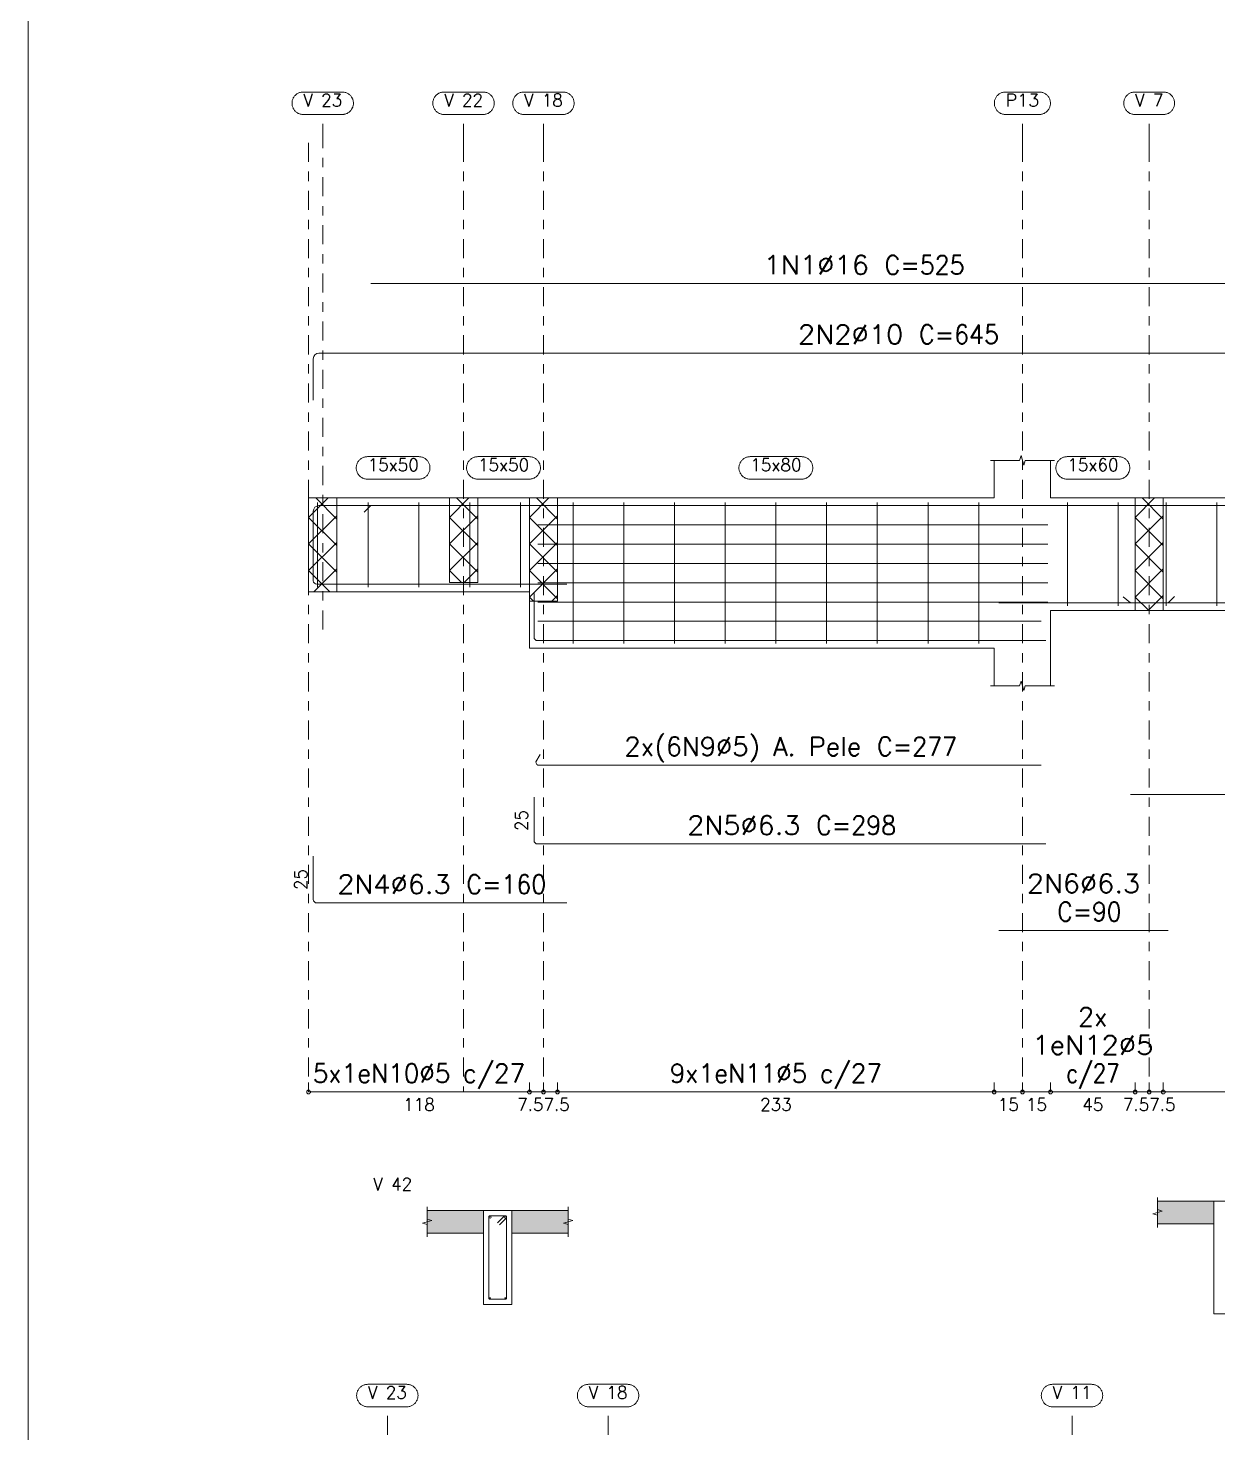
# Model space of a CAD drawing. Header units: millimetres. Extents: x 0 to 84, y 0 to 59.4.
# Drawn here: x 0 to 12.67, y 29.21 to 44.16 of the extents above; entities that cross this region are included whole.
import ezdxf
from ezdxf.enums import TextEntityAlignment as Align

# ---------------------------------------------------------------- set-up
doc = ezdxf.new("R2010")
doc.units = ezdxf.units.MM
doc.linetypes.add('CYPE_RAYAPUNTO', pattern=[0.4125, 0.2025, -0.105, 0, -0.105])
for name, color, linetype, lineweight in [('ARM_LONGITUDINAL_Ø10', 103, 'Continuous', 9), ('ARM_LONGITUDINAL_Ø16', 212, 'Continuous', 9), ('ARM_LONGITUDINAL_Ø5', 151, 'Continuous', 9), ('ARM_LONGITUDINAL_Ø6_3', 32, 'Continuous', 9), ('ARM_LONGITUDINAL_Ø8', 32, 'Continuous', 9), ('ARM_TRANSVERSAL_Ø5', 151, 'Continuous', 9), ('ELE_ARM_TRANS_TXT_EST', 3, 'Continuous', 9), ('ELE_CONT_NOS', 122, 'Continuous', 9), ('ELE_CONT_VIG_CONCRETO', 2, 'Continuous', 9), ('ELE_COT_COT_ANCORAGENS', 3, 'Continuous', 0), ('ELE_COT_COT_EST', 3, 'Continuous', 0), ('ELE_COT_COT_LIN_APOIOS', 2, 'CYPE_RAYAPUNTO', 0), ('ELE_COT_TEXTOS_ESTRIBOS', 122, 'Continuous', 0), ('ELE_REF_COT_LIN_AUX_COTA', 2, 'CYPE_RAYAPUNTO', 9), ('ELE_REF_NOME_PORTICO', 3, 'Continuous', 9), ('ELE_REF_REF_NOME', 3, 'Continuous', 9), ('ELE_REF_REF_REFERENCIA', 3, 'Continuous', 9), ('ELE_REF_TEXTO_REF_NOME', 3, 'Continuous', 9), ('ELE_REF_TEXTO_REF_REFERENCIA', 3, 'Continuous', 9), ('POR_ARM_LONG_ARM_TEXTOS', 3, 'Continuous', 9), ('POR_ARM_LONG_TXT_COMP', 3, 'Continuous', 9), ('QUAD_BORDA', 1, 'Continuous', 20), ('QUAD_LIMITES', 2, 'Continuous', 0), ('SEC_CONT_LAJES_CORTE', 8, 'Continuous', 9), ('SEC_CONT_VIG_CONCRETO_CORTE', 2, 'Continuous', 9)]:
    doc.layers.add(name, color=color, linetype=linetype, lineweight=lineweight)
doc.styles.add('CYPETXT', font='', dxfattribs={"height": 0.2})
doc.styles.get('CYPETXT').set_extended_font_data('romans')

msp = doc.modelspace()

# ---------------------------------------------------------------- hatches: boundary and pattern name
at = {"layer": 'SEC_CONT_LAJES_CORTE', "true_color": 0xdad7d3}
for points in [[(4.25, 31.573), (4.85, 31.573), (4.85, 31.333), (4.25, 31.333)], [(5.75, 31.573), (5.15, 31.573), (5.15, 31.333), (5.75, 31.333)], [(12.025, 31.673), (12.625, 31.673), (12.625, 31.433), (12.025, 31.433)]]:
    msp.add_hatch(color=254, dxfattribs=at).paths.add_polyline_path(points, flags=0)

# ---------------------------------------------------------------- linework, layer by layer
at = {"layer": 'ARM_LONGITUDINAL_Ø10'}
for points in [[(3.037, 40.2), (3.037, 40.64), (3.041, 40.663), (3.054, 40.683), (3.074, 40.696), (3.097, 40.7), (15.437, 40.7)], [(3.037, 38.577), (3.037, 39.017), (3.041, 39.039), (3.054, 39.059), (3.074, 39.072), (3.097, 39.077), (15.437, 39.077)]]:
    msp.add_lwpolyline(points, dxfattribs=at)
for centre in [(4.92, 31.503), (5.08, 31.503)]:
    msp.add_circle(centre, 0.01, dxfattribs=at)
at = {"layer": 'ARM_LONGITUDINAL_Ø16'}
msp.add_line((3.651, 39.077), (3.58, 39.006), dxfattribs=at)
for points in [[(3.651, 41.44), (14.151, 41.44)], [(3.651, 39.077), (14.151, 39.077)]]:
    msp.add_lwpolyline(points, dxfattribs=at)
at = {"layer": 'ARM_LONGITUDINAL_Ø5'}
for points in [[(5.427, 38.871), (10.857, 38.871)], [(5.427, 38.666), (10.857, 38.666)], [(5.427, 38.461), (10.857, 38.461)], [(5.427, 38.256), (10.857, 38.256)], [(5.427, 38.051), (10.857, 38.051)], [(5.427, 37.846), (10.787, 37.846)], [(5.452, 36.426), (5.407, 36.348), (5.409, 36.334), (5.416, 36.322), (5.427, 36.313), (10.787, 36.313)]]:
    msp.add_lwpolyline(points, dxfattribs=at)
at = {"layer": 'ARM_LONGITUDINAL_Ø6_3'}
msp.add_line((12.137, 38.041), (12.207, 38.111), dxfattribs=at)
for points in [[(3.037, 38.741), (3.037, 38.278), (3.039, 38.264), (3.048, 38.252), (3.06, 38.243), (3.074, 38.241), (5.737, 38.241)], [(5.387, 38.141), (5.387, 37.678), (5.389, 37.664), (5.398, 37.652), (5.41, 37.643), (5.424, 37.641), (10.837, 37.641)], [(10.337, 38.041), (12.137, 38.041)], [(5.387, 35.975), (5.387, 35.513), (5.389, 35.499), (5.398, 35.487), (5.41, 35.478), (5.424, 35.475), (10.837, 35.475)], [(3.037, 35.347), (3.037, 34.885), (3.039, 34.871), (3.048, 34.858), (3.06, 34.85), (3.074, 34.847), (5.737, 34.847)], [(10.337, 34.555), (12.137, 34.555)]]:
    msp.add_lwpolyline(points, dxfattribs=at)
for centre in [(4.916, 30.639), (5.084, 30.639)]:
    msp.add_circle(centre, 0.0063, dxfattribs=at)
at = {"layer": 'ARM_LONGITUDINAL_Ø8'}
msp.add_line((11.737, 38.041), (11.661, 38.106), dxfattribs=at)
for points in [[(18.337, 38.541), (18.337, 38.089), (18.333, 38.07), (18.322, 38.055), (18.307, 38.044), (18.289, 38.041), (11.737, 38.041)], [(18.337, 36.501), (18.337, 36.049), (18.333, 36.031), (18.322, 36.015), (18.307, 36.005), (18.289, 36.001), (11.737, 36.001)]]:
    msp.add_lwpolyline(points, dxfattribs=at)
at = {"layer": 'ARM_TRANSVERSAL_Ø5'}
for p, q in [((3.082, 39.109), (3.082, 38.209)), ((3.622, 39.109), (3.622, 38.209)), ((4.162, 39.109), (4.162, 38.209)), ((4.702, 39.109), (4.702, 38.209)), ((5.242, 39.109), (5.242, 38.209)), ((5.802, 39.109), (5.802, 37.609)), ((6.342, 39.109), (6.342, 37.609)), ((6.882, 39.109), (6.882, 37.609)), ((7.422, 39.109), (7.422, 37.609)), ((7.962, 39.109), (7.962, 37.609)), ((8.502, 39.109), (8.502, 37.609)), ((9.042, 39.109), (9.042, 37.609)), ((9.582, 39.109), (9.582, 37.609)), ((10.122, 39.109), (10.122, 37.609)), ((11.067, 39.109), (11.067, 38.009)), ((11.607, 39.109), (11.607, 38.009)), ((12.117, 39.109), (12.117, 38.009)), ((12.657, 39.109), (12.657, 38.009))]:
    msp.add_line(p, q, dxfattribs=at)
msp.add_lwpolyline([(5.02, 31.422), (5.091, 31.492), (5.092, 31.495), (5.094, 31.497), (5.095, 31.5), (5.095, 31.503), (5.095, 31.506), (5.094, 31.509), (5.092, 31.511), (5.091, 31.514), (5.088, 31.515), (5.086, 31.517), (5.083, 31.518), (5.08, 31.518), (4.92, 31.518), (4.914, 31.517), (4.909, 31.514), (4.906, 31.509), (4.905, 31.503), (4.905, 30.643), (4.906, 30.637), (4.909, 30.632), (4.914, 30.629), (4.92, 30.628), (5.08, 30.628), (5.086, 30.629), (5.091, 30.632), (5.094, 30.637), (5.095, 30.643), (5.095, 31.503), (5.095, 31.506), (5.094, 31.509), (5.092, 31.511), (5.091, 31.514), (5.088, 31.515), (5.086, 31.517), (5.083, 31.518), (5.08, 31.518), (5.078, 31.518), (5.075, 31.517), (5.073, 31.516), (5.071, 31.515), (5.069, 31.514), (4.999, 31.443)], dxfattribs=at)
at = {"layer": 'ELE_CONT_NOS'}
for p, q in [((10.287, 39.159), (10.287, 39.559)), ((10.887, 39.159), (10.887, 39.559)), ((2.987, 39.159), (2.987, 38.159)), ((4.487, 39.159), (4.487, 39.159)), ((4.787, 39.159), (4.787, 39.159)), ((5.337, 39.159), (5.337, 39.159)), ((5.637, 39.159), (5.637, 39.159)), ((11.787, 39.159), (11.787, 39.159)), ((12.087, 39.159), (12.087, 39.159)), ((4.487, 38.159), (4.487, 38.159)), ((4.787, 38.159), (4.787, 38.159)), ((5.337, 38.159), (5.337, 38.159)), ((10.887, 37.959), (10.887, 37.159)), ((11.787, 37.959), (11.787, 37.959)), ((12.087, 37.959), (12.087, 37.959)), ((5.637, 37.559), (5.637, 37.559)), ((10.287, 37.559), (10.287, 37.159))]:
    msp.add_line(p, q, dxfattribs=at)
at = {"layer": 'ELE_CONT_NOS', "lineweight": 0}
for p, q in [((2.987, 38.951), (3.194, 39.159)), ((3.287, 38.934), (3.062, 39.159)), ((4.487, 38.951), (4.694, 39.159)), ((4.787, 38.934), (4.562, 39.159)), ((5.337, 38.951), (5.544, 39.159)), ((5.637, 38.934), (5.412, 39.159)), ((11.787, 38.951), (11.994, 39.159)), ((12.087, 38.934), (11.862, 39.159)), ((2.987, 38.669), (3.287, 38.969)), ((3.287, 38.651), (2.987, 38.951)), ((4.487, 38.669), (4.787, 38.969)), ((4.787, 38.651), (4.487, 38.951)), ((5.337, 38.669), (5.637, 38.969)), ((5.637, 38.651), (5.337, 38.951)), ((11.787, 38.669), (12.087, 38.969)), ((12.087, 38.651), (11.787, 38.951)), ((2.987, 38.386), (3.287, 38.686)), ((3.287, 38.369), (2.987, 38.669)), ((4.487, 38.386), (4.787, 38.686)), ((4.787, 38.369), (4.487, 38.669)), ((5.337, 38.386), (5.637, 38.686)), ((5.637, 38.369), (5.337, 38.669)), ((11.787, 38.386), (12.087, 38.686)), ((12.087, 38.369), (11.787, 38.669)), ((3.214, 38.159), (2.987, 38.386)), ((3.042, 38.159), (3.287, 38.403)), ((4.614, 38.259), (4.487, 38.386)), ((4.642, 38.259), (4.787, 38.403)), ((5.337, 38.103), (5.637, 38.403)), ((5.637, 38.086), (5.337, 38.386)), ((11.787, 38.103), (12.087, 38.403)), ((12.087, 38.086), (11.787, 38.386)), ((5.381, 38.059), (5.337, 38.103)), ((5.575, 38.059), (5.637, 38.12)), ((11.931, 37.959), (11.787, 38.103)), ((11.925, 37.959), (12.087, 38.12))]:
    msp.add_line(p, q, dxfattribs=at)
at = {"layer": 'ELE_CONT_NOS'}
for points in [[(10.247, 39.559), (10.557, 39.559), (10.572, 39.609), (10.602, 39.509), (10.617, 39.559), (10.927, 39.559)], [(2.987, 39.159), (3.287, 39.159)], [(4.487, 39.159), (4.787, 39.159)], [(5.337, 39.159), (5.637, 39.159)], [(11.787, 39.159), (12.087, 39.159)], [(2.987, 38.159), (3.287, 38.159)], [(4.487, 38.159), (4.787, 38.159)], [(5.337, 38.159), (5.337, 37.559), (5.637, 37.559)], [(11.787, 37.959), (12.087, 37.959)], [(10.247, 37.159), (10.557, 37.159), (10.572, 37.209), (10.602, 37.109), (10.617, 37.159), (10.927, 37.159)]]:
    msp.add_lwpolyline(points, dxfattribs=at)
at = {"layer": 'ELE_CONT_NOS', "lineweight": 0}
for points in [[(2.987, 39.159), (2.987, 38.159), (3.287, 38.159), (3.287, 39.159), (2.987, 39.159)], [(4.487, 39.159), (4.487, 38.259), (4.787, 38.259), (4.787, 39.159), (4.487, 39.159)], [(5.337, 39.159), (5.337, 38.059), (5.637, 38.059), (5.637, 39.159), (5.337, 39.159)], [(11.787, 39.159), (11.787, 37.959), (12.087, 37.959), (12.087, 39.159), (11.787, 39.159)]]:
    msp.add_lwpolyline(points, close=True, dxfattribs=at)
at = {"layer": 'ELE_CONT_VIG_CONCRETO'}
for p, q in [((3.287, 39.159), (4.487, 39.159)), ((4.787, 39.159), (5.337, 39.159)), ((5.637, 39.159), (10.287, 39.159)), ((10.887, 39.159), (11.787, 39.159)), ((12.087, 39.159), (15.937, 39.159)), ((3.287, 38.159), (4.487, 38.159)), ((4.787, 38.159), (5.337, 38.159)), ((10.887, 37.959), (11.787, 37.959)), ((12.087, 37.959), (15.937, 37.959)), ((5.637, 37.559), (10.287, 37.559))]:
    msp.add_line(p, q, dxfattribs=at)
at = {"layer": 'ELE_COT_COT_EST'}
for p, q in [((2.987, 32.835), (2.987, 32.935)), ((5.337, 32.835), (5.337, 32.935)), ((5.487, 32.835), (5.487, 32.935)), ((5.637, 32.835), (5.637, 32.935)), ((10.287, 32.835), (10.287, 32.935)), ((10.587, 32.835), (10.587, 32.935)), ((10.887, 32.835), (10.887, 32.935)), ((11.787, 32.835), (11.787, 32.935)), ((11.937, 32.835), (11.937, 32.935)), ((12.087, 32.835), (12.087, 32.935))]:
    msp.add_line(p, q, dxfattribs=at)
for points in [[(2.987, 32.835), (5.337, 32.835), (5.337, 32.935)], [(5.337, 32.835), (5.487, 32.835), (5.487, 32.935)], [(5.487, 32.835), (5.637, 32.835), (5.637, 32.935)], [(5.637, 32.835), (10.287, 32.835), (10.287, 32.935)], [(10.287, 32.835), (10.587, 32.835), (10.587, 32.935)], [(10.587, 32.835), (10.887, 32.835), (10.887, 32.935)], [(10.887, 32.835), (11.787, 32.835), (11.787, 32.935)], [(11.787, 32.835), (11.937, 32.835), (11.937, 32.935)], [(11.937, 32.835), (12.087, 32.835), (12.087, 32.935)], [(12.087, 32.835), (18.087, 32.835), (18.087, 32.935)]]:
    msp.add_lwpolyline(points, dxfattribs=at)
for centre in [(2.987, 32.835), (5.337, 32.835), (5.337, 32.835), (5.487, 32.835), (5.487, 32.835), (5.637, 32.835), (5.637, 32.835), (10.287, 32.835), (10.287, 32.835), (10.587, 32.835), (10.587, 32.835), (10.887, 32.835), (10.887, 32.835), (11.787, 32.835), (11.787, 32.835), (11.937, 32.835), (11.937, 32.835), (12.087, 32.835), (12.087, 32.835)]:
    msp.add_circle(centre, 0.02, dxfattribs=at)
at = {"layer": 'ELE_COT_COT_LIN_APOIOS'}
for p, q in [((2.987, 42.94), (2.987, 32.835)), ((4.637, 42.94), (4.637, 32.835)), ((5.487, 42.94), (5.487, 32.835)), ((10.587, 42.94), (10.587, 32.835)), ((11.937, 42.94), (11.937, 32.835)), ((11.937, 42.94), (11.937, 32.835))]:
    msp.add_line(p, q, dxfattribs=at)
at = {"layer": 'ELE_REF_COT_LIN_AUX_COTA'}
for p, q in [((3.137, 42.94), (3.137, 43.24)), ((4.637, 42.94), (4.637, 43.24)), ((5.487, 42.94), (5.487, 43.24)), ((10.587, 42.94), (10.587, 43.24)), ((11.937, 42.94), (11.937, 43.24)), ((3.137, 37.759), (3.137, 42.94)), ((3.825, 29.184), (3.825, 29.484)), ((6.175, 29.184), (6.175, 29.484)), ((11.115, 29.184), (11.115, 29.484))]:
    msp.add_line(p, q, dxfattribs=at)
at = {"layer": 'ELE_REF_REF_NOME'}
for points in [[(4.16, 39.599), (4.168, 39.598), (4.176, 39.597), (4.183, 39.596), (4.191, 39.594), (4.199, 39.592), (4.206, 39.589), (4.214, 39.586), (4.221, 39.582), (4.227, 39.577), (4.234, 39.573), (4.24, 39.567), (4.246, 39.562), (4.251, 39.556), (4.256, 39.55), (4.261, 39.543), (4.265, 39.536), (4.268, 39.529), (4.272, 39.522), (4.274, 39.514), (4.276, 39.506), (4.278, 39.498), (4.279, 39.491), (4.279, 39.483), (4.279, 39.474), (4.279, 39.466), (4.278, 39.459), (4.276, 39.451), (4.274, 39.443), (4.272, 39.435), (4.268, 39.428), (4.265, 39.421), (4.261, 39.414), (4.256, 39.407), (4.251, 39.401), (4.246, 39.395), (4.24, 39.39), (4.234, 39.384), (4.227, 39.38), (4.221, 39.375), (4.214, 39.371), (4.206, 39.368), (4.199, 39.365), (4.191, 39.363), (4.183, 39.361), (4.176, 39.36), (4.168, 39.359), (4.16, 39.359), (3.614, 39.359), (3.606, 39.359), (3.598, 39.36), (3.59, 39.361), (3.582, 39.363), (3.574, 39.365), (3.567, 39.368), (3.559, 39.371), (3.552, 39.375), (3.546, 39.38), (3.539, 39.384), (3.533, 39.39), (3.527, 39.395), (3.522, 39.401), (3.517, 39.407), (3.512, 39.414), (3.508, 39.421), (3.505, 39.428), (3.502, 39.435), (3.499, 39.443), (3.497, 39.451), (3.495, 39.459), (3.494, 39.466), (3.494, 39.474), (3.494, 39.483), (3.494, 39.491), (3.495, 39.498), (3.497, 39.506), (3.499, 39.514), (3.502, 39.522), (3.505, 39.529), (3.508, 39.536), (3.512, 39.543), (3.517, 39.55), (3.522, 39.556), (3.527, 39.562), (3.533, 39.567), (3.539, 39.573), (3.546, 39.577), (3.552, 39.582), (3.559, 39.586), (3.567, 39.589), (3.574, 39.592), (3.582, 39.594), (3.59, 39.596), (3.598, 39.597), (3.606, 39.598), (3.614, 39.599), (4.16, 39.599)], [(5.335, 39.599), (5.343, 39.598), (5.351, 39.597), (5.358, 39.596), (5.366, 39.594), (5.374, 39.592), (5.381, 39.589), (5.389, 39.586), (5.396, 39.582), (5.402, 39.577), (5.409, 39.573), (5.415, 39.567), (5.421, 39.562), (5.426, 39.556), (5.431, 39.55), (5.436, 39.543), (5.44, 39.536), (5.443, 39.529), (5.447, 39.522), (5.449, 39.514), (5.451, 39.506), (5.453, 39.498), (5.454, 39.491), (5.454, 39.483), (5.454, 39.474), (5.454, 39.466), (5.453, 39.459), (5.451, 39.451), (5.449, 39.443), (5.447, 39.435), (5.443, 39.428), (5.44, 39.421), (5.436, 39.414), (5.431, 39.407), (5.426, 39.401), (5.421, 39.395), (5.415, 39.39), (5.409, 39.384), (5.402, 39.38), (5.396, 39.375), (5.389, 39.371), (5.381, 39.368), (5.374, 39.365), (5.366, 39.363), (5.358, 39.361), (5.351, 39.36), (5.343, 39.359), (5.335, 39.359), (4.789, 39.359), (4.781, 39.359), (4.773, 39.36), (4.765, 39.361), (4.757, 39.363), (4.749, 39.365), (4.742, 39.368), (4.734, 39.371), (4.727, 39.375), (4.721, 39.38), (4.714, 39.384), (4.708, 39.39), (4.702, 39.395), (4.697, 39.401), (4.692, 39.407), (4.687, 39.414), (4.683, 39.421), (4.68, 39.428), (4.677, 39.435), (4.674, 39.443), (4.672, 39.451), (4.67, 39.459), (4.669, 39.466), (4.669, 39.474), (4.669, 39.483), (4.669, 39.491), (4.67, 39.498), (4.672, 39.506), (4.674, 39.514), (4.677, 39.522), (4.68, 39.529), (4.683, 39.536), (4.687, 39.543), (4.692, 39.55), (4.697, 39.556), (4.702, 39.562), (4.708, 39.567), (4.714, 39.573), (4.721, 39.577), (4.727, 39.582), (4.734, 39.586), (4.742, 39.589), (4.749, 39.592), (4.757, 39.594), (4.765, 39.596), (4.773, 39.597), (4.781, 39.598), (4.789, 39.599), (5.335, 39.599)], [(8.235, 39.599), (8.243, 39.598), (8.251, 39.597), (8.258, 39.596), (8.266, 39.594), (8.274, 39.592), (8.281, 39.589), (8.289, 39.586), (8.296, 39.582), (8.302, 39.577), (8.309, 39.573), (8.315, 39.567), (8.321, 39.562), (8.326, 39.556), (8.331, 39.55), (8.336, 39.543), (8.34, 39.536), (8.343, 39.529), (8.347, 39.522), (8.349, 39.514), (8.351, 39.506), (8.353, 39.498), (8.354, 39.491), (8.354, 39.483), (8.354, 39.474), (8.354, 39.466), (8.353, 39.459), (8.351, 39.451), (8.349, 39.443), (8.347, 39.435), (8.343, 39.428), (8.34, 39.421), (8.336, 39.414), (8.331, 39.407), (8.326, 39.401), (8.321, 39.395), (8.315, 39.39), (8.309, 39.384), (8.302, 39.38), (8.296, 39.375), (8.289, 39.371), (8.281, 39.368), (8.274, 39.365), (8.266, 39.363), (8.258, 39.361), (8.251, 39.36), (8.243, 39.359), (8.235, 39.359), (7.689, 39.359), (7.681, 39.359), (7.673, 39.36), (7.665, 39.361), (7.657, 39.363), (7.649, 39.365), (7.642, 39.368), (7.634, 39.371), (7.627, 39.375), (7.621, 39.38), (7.614, 39.384), (7.608, 39.39), (7.602, 39.395), (7.597, 39.401), (7.592, 39.407), (7.587, 39.414), (7.583, 39.421), (7.58, 39.428), (7.577, 39.435), (7.574, 39.443), (7.572, 39.451), (7.57, 39.459), (7.569, 39.466), (7.569, 39.474), (7.569, 39.483), (7.569, 39.491), (7.57, 39.498), (7.572, 39.506), (7.574, 39.514), (7.577, 39.522), (7.58, 39.529), (7.583, 39.536), (7.587, 39.543), (7.592, 39.55), (7.597, 39.556), (7.602, 39.562), (7.608, 39.567), (7.614, 39.573), (7.621, 39.577), (7.627, 39.582), (7.634, 39.586), (7.642, 39.589), (7.649, 39.592), (7.657, 39.594), (7.665, 39.596), (7.673, 39.597), (7.681, 39.598), (7.689, 39.599), (8.235, 39.599)], [(11.61, 39.599), (11.618, 39.598), (11.626, 39.597), (11.633, 39.596), (11.641, 39.594), (11.649, 39.592), (11.656, 39.589), (11.664, 39.586), (11.671, 39.582), (11.677, 39.577), (11.684, 39.573), (11.69, 39.567), (11.696, 39.562), (11.701, 39.556), (11.706, 39.55), (11.711, 39.543), (11.715, 39.536), (11.718, 39.529), (11.722, 39.522), (11.724, 39.514), (11.726, 39.506), (11.728, 39.498), (11.729, 39.491), (11.729, 39.483), (11.729, 39.474), (11.729, 39.466), (11.728, 39.459), (11.726, 39.451), (11.724, 39.443), (11.722, 39.435), (11.718, 39.428), (11.715, 39.421), (11.711, 39.414), (11.706, 39.407), (11.701, 39.401), (11.696, 39.395), (11.69, 39.39), (11.684, 39.384), (11.677, 39.38), (11.671, 39.375), (11.664, 39.371), (11.656, 39.368), (11.649, 39.365), (11.641, 39.363), (11.633, 39.361), (11.626, 39.36), (11.618, 39.359), (11.61, 39.359), (11.064, 39.359), (11.056, 39.359), (11.048, 39.36), (11.04, 39.361), (11.032, 39.363), (11.024, 39.365), (11.017, 39.368), (11.009, 39.371), (11.002, 39.375), (10.996, 39.38), (10.989, 39.384), (10.983, 39.39), (10.977, 39.395), (10.972, 39.401), (10.967, 39.407), (10.962, 39.414), (10.958, 39.421), (10.955, 39.428), (10.952, 39.435), (10.949, 39.443), (10.947, 39.451), (10.945, 39.459), (10.944, 39.466), (10.944, 39.474), (10.944, 39.483), (10.944, 39.491), (10.945, 39.498), (10.947, 39.506), (10.949, 39.514), (10.952, 39.522), (10.955, 39.529), (10.958, 39.536), (10.962, 39.543), (10.967, 39.55), (10.972, 39.556), (10.977, 39.562), (10.983, 39.567), (10.989, 39.573), (10.996, 39.577), (11.002, 39.582), (11.009, 39.586), (11.017, 39.589), (11.024, 39.592), (11.032, 39.594), (11.04, 39.596), (11.048, 39.597), (11.056, 39.598), (11.064, 39.599), (11.61, 39.599)]]:
    msp.add_lwpolyline(points, close=True, dxfattribs=at)
at = {"layer": 'ELE_REF_REF_REFERENCIA'}
for points in [[(3.344, 43.48), (3.352, 43.48), (3.36, 43.479), (3.367, 43.478), (3.375, 43.476), (3.383, 43.474), (3.39, 43.471), (3.398, 43.468), (3.405, 43.464), (3.411, 43.459), (3.418, 43.455), (3.424, 43.449), (3.43, 43.444), (3.435, 43.438), (3.44, 43.432), (3.445, 43.425), (3.449, 43.418), (3.452, 43.411), (3.456, 43.404), (3.458, 43.396), (3.46, 43.388), (3.462, 43.38), (3.463, 43.372), (3.463, 43.364), (3.463, 43.356), (3.463, 43.348), (3.462, 43.34), (3.46, 43.333), (3.458, 43.325), (3.456, 43.317), (3.452, 43.31), (3.449, 43.303), (3.445, 43.296), (3.44, 43.289), (3.435, 43.283), (3.43, 43.277), (3.424, 43.271), (3.418, 43.266), (3.411, 43.261), (3.405, 43.257), (3.398, 43.253), (3.39, 43.25), (3.383, 43.247), (3.375, 43.245), (3.367, 43.243), (3.36, 43.241), (3.352, 43.241), (3.344, 43.24), (2.93, 43.24), (2.922, 43.241), (2.914, 43.241), (2.906, 43.243), (2.898, 43.245), (2.89, 43.247), (2.883, 43.25), (2.875, 43.253), (2.868, 43.257), (2.862, 43.261), (2.855, 43.266), (2.849, 43.271), (2.843, 43.277), (2.838, 43.283), (2.833, 43.289), (2.828, 43.296), (2.824, 43.303), (2.821, 43.31), (2.818, 43.317), (2.815, 43.325), (2.813, 43.333), (2.811, 43.34), (2.81, 43.348), (2.81, 43.356), (2.81, 43.364), (2.81, 43.372), (2.811, 43.38), (2.813, 43.388), (2.815, 43.396), (2.818, 43.404), (2.821, 43.411), (2.824, 43.418), (2.828, 43.425), (2.833, 43.432), (2.838, 43.438), (2.843, 43.444), (2.849, 43.449), (2.855, 43.455), (2.862, 43.459), (2.868, 43.464), (2.875, 43.468), (2.883, 43.471), (2.89, 43.474), (2.898, 43.476), (2.906, 43.478), (2.914, 43.479), (2.922, 43.48), (2.93, 43.48), (3.344, 43.48)], [(4.844, 43.48), (4.852, 43.48), (4.86, 43.479), (4.867, 43.478), (4.875, 43.476), (4.883, 43.474), (4.89, 43.471), (4.898, 43.468), (4.905, 43.464), (4.911, 43.459), (4.918, 43.455), (4.924, 43.449), (4.93, 43.444), (4.935, 43.438), (4.94, 43.432), (4.945, 43.425), (4.949, 43.418), (4.952, 43.411), (4.956, 43.404), (4.958, 43.396), (4.96, 43.388), (4.962, 43.38), (4.963, 43.372), (4.963, 43.364), (4.963, 43.356), (4.963, 43.348), (4.962, 43.34), (4.96, 43.333), (4.958, 43.325), (4.956, 43.317), (4.952, 43.31), (4.949, 43.303), (4.945, 43.296), (4.94, 43.289), (4.935, 43.283), (4.93, 43.277), (4.924, 43.271), (4.918, 43.266), (4.911, 43.261), (4.905, 43.257), (4.898, 43.253), (4.89, 43.25), (4.883, 43.247), (4.875, 43.245), (4.867, 43.243), (4.86, 43.241), (4.852, 43.241), (4.844, 43.24), (4.43, 43.24), (4.422, 43.241), (4.414, 43.241), (4.406, 43.243), (4.398, 43.245), (4.39, 43.247), (4.383, 43.25), (4.375, 43.253), (4.368, 43.257), (4.362, 43.261), (4.355, 43.266), (4.349, 43.271), (4.343, 43.277), (4.338, 43.283), (4.333, 43.289), (4.328, 43.296), (4.324, 43.303), (4.321, 43.31), (4.318, 43.317), (4.315, 43.325), (4.313, 43.333), (4.311, 43.34), (4.31, 43.348), (4.31, 43.356), (4.31, 43.364), (4.31, 43.372), (4.311, 43.38), (4.313, 43.388), (4.315, 43.396), (4.318, 43.404), (4.321, 43.411), (4.324, 43.418), (4.328, 43.425), (4.333, 43.432), (4.338, 43.438), (4.343, 43.444), (4.349, 43.449), (4.355, 43.455), (4.362, 43.459), (4.368, 43.464), (4.375, 43.468), (4.383, 43.471), (4.39, 43.474), (4.398, 43.476), (4.406, 43.478), (4.414, 43.479), (4.422, 43.48), (4.43, 43.48), (4.844, 43.48)], [(5.694, 43.48), (5.702, 43.48), (5.71, 43.479), (5.717, 43.478), (5.725, 43.476), (5.733, 43.474), (5.74, 43.471), (5.748, 43.468), (5.755, 43.464), (5.761, 43.459), (5.768, 43.455), (5.774, 43.449), (5.78, 43.444), (5.785, 43.438), (5.79, 43.432), (5.795, 43.425), (5.799, 43.418), (5.802, 43.411), (5.806, 43.404), (5.808, 43.396), (5.81, 43.388), (5.812, 43.38), (5.813, 43.372), (5.813, 43.364), (5.813, 43.356), (5.813, 43.348), (5.812, 43.34), (5.81, 43.333), (5.808, 43.325), (5.806, 43.317), (5.802, 43.31), (5.799, 43.303), (5.795, 43.296), (5.79, 43.289), (5.785, 43.283), (5.78, 43.277), (5.774, 43.271), (5.768, 43.266), (5.761, 43.261), (5.755, 43.257), (5.748, 43.253), (5.74, 43.25), (5.733, 43.247), (5.725, 43.245), (5.717, 43.243), (5.71, 43.241), (5.702, 43.241), (5.694, 43.24), (5.28, 43.24), (5.272, 43.241), (5.264, 43.241), (5.256, 43.243), (5.248, 43.245), (5.24, 43.247), (5.233, 43.25), (5.225, 43.253), (5.218, 43.257), (5.212, 43.261), (5.205, 43.266), (5.199, 43.271), (5.193, 43.277), (5.188, 43.283), (5.183, 43.289), (5.178, 43.296), (5.174, 43.303), (5.171, 43.31), (5.168, 43.317), (5.165, 43.325), (5.163, 43.333), (5.161, 43.34), (5.16, 43.348), (5.16, 43.356), (5.16, 43.364), (5.16, 43.372), (5.161, 43.38), (5.163, 43.388), (5.165, 43.396), (5.168, 43.404), (5.171, 43.411), (5.174, 43.418), (5.178, 43.425), (5.183, 43.432), (5.188, 43.438), (5.193, 43.444), (5.199, 43.449), (5.205, 43.455), (5.212, 43.459), (5.218, 43.464), (5.225, 43.468), (5.233, 43.471), (5.24, 43.474), (5.248, 43.476), (5.256, 43.478), (5.264, 43.479), (5.272, 43.48), (5.28, 43.48), (5.694, 43.48)], [(10.766, 43.48), (10.774, 43.48), (10.782, 43.479), (10.789, 43.478), (10.797, 43.476), (10.805, 43.474), (10.812, 43.471), (10.82, 43.468), (10.827, 43.464), (10.833, 43.459), (10.84, 43.455), (10.846, 43.449), (10.852, 43.444), (10.857, 43.438), (10.862, 43.432), (10.867, 43.425), (10.871, 43.418), (10.874, 43.411), (10.878, 43.404), (10.88, 43.396), (10.882, 43.388), (10.884, 43.38), (10.885, 43.372), (10.885, 43.364), (10.885, 43.356), (10.885, 43.348), (10.884, 43.34), (10.882, 43.333), (10.88, 43.325), (10.878, 43.317), (10.874, 43.31), (10.871, 43.303), (10.867, 43.296), (10.862, 43.289), (10.857, 43.283), (10.852, 43.277), (10.846, 43.271), (10.84, 43.266), (10.833, 43.261), (10.827, 43.257), (10.82, 43.253), (10.812, 43.25), (10.805, 43.247), (10.797, 43.245), (10.789, 43.243), (10.782, 43.241), (10.774, 43.241), (10.766, 43.24), (10.408, 43.24), (10.4, 43.241), (10.392, 43.241), (10.384, 43.243), (10.376, 43.245), (10.368, 43.247), (10.361, 43.25), (10.353, 43.253), (10.346, 43.257), (10.34, 43.261), (10.333, 43.266), (10.327, 43.271), (10.321, 43.277), (10.316, 43.283), (10.311, 43.289), (10.306, 43.296), (10.302, 43.303), (10.299, 43.31), (10.296, 43.317), (10.293, 43.325), (10.291, 43.333), (10.289, 43.34), (10.288, 43.348), (10.288, 43.356), (10.288, 43.364), (10.288, 43.372), (10.289, 43.38), (10.291, 43.388), (10.293, 43.396), (10.296, 43.404), (10.299, 43.411), (10.302, 43.418), (10.306, 43.425), (10.311, 43.432), (10.316, 43.438), (10.321, 43.444), (10.327, 43.449), (10.333, 43.455), (10.34, 43.459), (10.346, 43.464), (10.353, 43.468), (10.361, 43.471), (10.368, 43.474), (10.376, 43.476), (10.384, 43.478), (10.392, 43.479), (10.4, 43.48), (10.408, 43.48), (10.766, 43.48)], [(12.088, 43.48), (12.096, 43.48), (12.104, 43.479), (12.111, 43.478), (12.119, 43.476), (12.127, 43.474), (12.134, 43.471), (12.142, 43.468), (12.149, 43.464), (12.155, 43.459), (12.162, 43.455), (12.168, 43.449), (12.174, 43.444), (12.179, 43.438), (12.184, 43.432), (12.189, 43.425), (12.193, 43.418), (12.196, 43.411), (12.2, 43.404), (12.202, 43.396), (12.204, 43.388), (12.206, 43.38), (12.207, 43.372), (12.207, 43.364), (12.207, 43.356), (12.207, 43.348), (12.206, 43.34), (12.204, 43.333), (12.202, 43.325), (12.2, 43.317), (12.196, 43.31), (12.193, 43.303), (12.189, 43.296), (12.184, 43.289), (12.179, 43.283), (12.174, 43.277), (12.168, 43.271), (12.162, 43.266), (12.155, 43.261), (12.149, 43.257), (12.142, 43.253), (12.134, 43.25), (12.127, 43.247), (12.119, 43.245), (12.111, 43.243), (12.104, 43.241), (12.096, 43.241), (12.088, 43.24), (11.786, 43.24), (11.778, 43.241), (11.77, 43.241), (11.762, 43.243), (11.754, 43.245), (11.746, 43.247), (11.739, 43.25), (11.731, 43.253), (11.724, 43.257), (11.718, 43.261), (11.711, 43.266), (11.705, 43.271), (11.699, 43.277), (11.694, 43.283), (11.689, 43.289), (11.684, 43.296), (11.68, 43.303), (11.677, 43.31), (11.674, 43.317), (11.671, 43.325), (11.669, 43.333), (11.667, 43.34), (11.666, 43.348), (11.666, 43.356), (11.666, 43.364), (11.666, 43.372), (11.667, 43.38), (11.669, 43.388), (11.671, 43.396), (11.674, 43.404), (11.677, 43.411), (11.68, 43.418), (11.684, 43.425), (11.689, 43.432), (11.694, 43.438), (11.699, 43.444), (11.705, 43.449), (11.711, 43.455), (11.718, 43.459), (11.724, 43.464), (11.731, 43.468), (11.739, 43.471), (11.746, 43.474), (11.754, 43.476), (11.762, 43.478), (11.77, 43.479), (11.778, 43.48), (11.786, 43.48), (12.088, 43.48)], [(4.032, 29.724), (4.04, 29.723), (4.048, 29.723), (4.056, 29.721), (4.064, 29.719), (4.071, 29.717), (4.079, 29.714), (4.086, 29.711), (4.093, 29.707), (4.1, 29.703), (4.106, 29.698), (4.112, 29.693), (4.118, 29.687), (4.124, 29.681), (4.129, 29.675), (4.133, 29.668), (4.137, 29.661), (4.141, 29.654), (4.144, 29.647), (4.147, 29.639), (4.149, 29.631), (4.15, 29.624), (4.151, 29.616), (4.152, 29.608), (4.152, 29.6), (4.151, 29.592), (4.15, 29.584), (4.149, 29.576), (4.147, 29.568), (4.144, 29.561), (4.141, 29.553), (4.137, 29.546), (4.133, 29.539), (4.129, 29.532), (4.124, 29.526), (4.118, 29.52), (4.112, 29.515), (4.106, 29.509), (4.1, 29.505), (4.093, 29.5), (4.086, 29.497), (4.079, 29.493), (4.071, 29.49), (4.064, 29.488), (4.056, 29.486), (4.048, 29.485), (4.04, 29.484), (4.032, 29.484), (3.618, 29.484), (3.61, 29.484), (3.602, 29.485), (3.594, 29.486), (3.586, 29.488), (3.579, 29.49), (3.571, 29.493), (3.564, 29.497), (3.557, 29.5), (3.55, 29.505), (3.544, 29.509), (3.537, 29.515), (3.532, 29.52), (3.526, 29.526), (3.521, 29.532), (3.517, 29.539), (3.513, 29.546), (3.509, 29.553), (3.506, 29.561), (3.503, 29.568), (3.501, 29.576), (3.5, 29.584), (3.499, 29.592), (3.498, 29.6), (3.498, 29.608), (3.499, 29.616), (3.5, 29.624), (3.501, 29.631), (3.503, 29.639), (3.506, 29.647), (3.509, 29.654), (3.513, 29.661), (3.517, 29.668), (3.521, 29.675), (3.526, 29.681), (3.532, 29.687), (3.537, 29.693), (3.544, 29.698), (3.55, 29.703), (3.557, 29.707), (3.564, 29.711), (3.571, 29.714), (3.579, 29.717), (3.586, 29.719), (3.594, 29.721), (3.602, 29.723), (3.61, 29.723), (3.618, 29.724), (4.032, 29.724)], [(6.382, 29.724), (6.39, 29.723), (6.398, 29.723), (6.406, 29.721), (6.414, 29.719), (6.421, 29.717), (6.429, 29.714), (6.436, 29.711), (6.443, 29.707), (6.45, 29.703), (6.456, 29.698), (6.462, 29.693), (6.468, 29.687), (6.474, 29.681), (6.479, 29.675), (6.483, 29.668), (6.487, 29.661), (6.491, 29.654), (6.494, 29.647), (6.497, 29.639), (6.499, 29.631), (6.5, 29.624), (6.501, 29.616), (6.502, 29.608), (6.502, 29.6), (6.501, 29.592), (6.5, 29.584), (6.499, 29.576), (6.497, 29.568), (6.494, 29.561), (6.491, 29.553), (6.487, 29.546), (6.483, 29.539), (6.479, 29.532), (6.474, 29.526), (6.468, 29.52), (6.462, 29.515), (6.456, 29.509), (6.45, 29.505), (6.443, 29.5), (6.436, 29.497), (6.429, 29.493), (6.421, 29.49), (6.414, 29.488), (6.406, 29.486), (6.398, 29.485), (6.39, 29.484), (6.382, 29.484), (5.968, 29.484), (5.96, 29.484), (5.952, 29.485), (5.944, 29.486), (5.936, 29.488), (5.929, 29.49), (5.921, 29.493), (5.914, 29.497), (5.907, 29.5), (5.9, 29.505), (5.894, 29.509), (5.887, 29.515), (5.882, 29.52), (5.876, 29.526), (5.871, 29.532), (5.867, 29.539), (5.863, 29.546), (5.859, 29.553), (5.856, 29.561), (5.853, 29.568), (5.851, 29.576), (5.85, 29.584), (5.849, 29.592), (5.848, 29.6), (5.848, 29.608), (5.849, 29.616), (5.85, 29.624), (5.851, 29.631), (5.853, 29.639), (5.856, 29.647), (5.859, 29.654), (5.863, 29.661), (5.867, 29.668), (5.871, 29.675), (5.876, 29.681), (5.882, 29.687), (5.887, 29.693), (5.894, 29.698), (5.9, 29.703), (5.907, 29.707), (5.914, 29.711), (5.921, 29.714), (5.929, 29.717), (5.936, 29.719), (5.944, 29.721), (5.952, 29.723), (5.96, 29.723), (5.968, 29.724), (6.382, 29.724)], [(11.322, 29.724), (11.33, 29.723), (11.338, 29.723), (11.346, 29.721), (11.354, 29.719), (11.361, 29.717), (11.369, 29.714), (11.376, 29.711), (11.383, 29.707), (11.39, 29.703), (11.396, 29.698), (11.402, 29.693), (11.408, 29.687), (11.414, 29.681), (11.419, 29.675), (11.423, 29.668), (11.427, 29.661), (11.431, 29.654), (11.434, 29.647), (11.437, 29.639), (11.439, 29.631), (11.44, 29.624), (11.441, 29.616), (11.442, 29.608), (11.442, 29.6), (11.441, 29.592), (11.44, 29.584), (11.439, 29.576), (11.437, 29.568), (11.434, 29.561), (11.431, 29.553), (11.427, 29.546), (11.423, 29.539), (11.419, 29.532), (11.414, 29.526), (11.408, 29.52), (11.402, 29.515), (11.396, 29.509), (11.39, 29.505), (11.383, 29.5), (11.376, 29.497), (11.369, 29.493), (11.361, 29.49), (11.354, 29.488), (11.346, 29.486), (11.338, 29.485), (11.33, 29.484), (11.322, 29.484), (10.908, 29.484), (10.9, 29.484), (10.892, 29.485), (10.884, 29.486), (10.876, 29.488), (10.869, 29.49), (10.861, 29.493), (10.854, 29.497), (10.847, 29.5), (10.84, 29.505), (10.834, 29.509), (10.827, 29.515), (10.822, 29.52), (10.816, 29.526), (10.811, 29.532), (10.807, 29.539), (10.803, 29.546), (10.799, 29.553), (10.796, 29.561), (10.793, 29.568), (10.791, 29.576), (10.79, 29.584), (10.789, 29.592), (10.788, 29.6), (10.788, 29.608), (10.789, 29.616), (10.79, 29.624), (10.791, 29.631), (10.793, 29.639), (10.796, 29.647), (10.799, 29.654), (10.803, 29.661), (10.807, 29.668), (10.811, 29.675), (10.816, 29.681), (10.822, 29.687), (10.827, 29.693), (10.834, 29.698), (10.84, 29.703), (10.847, 29.707), (10.854, 29.711), (10.861, 29.714), (10.869, 29.717), (10.876, 29.719), (10.884, 29.721), (10.892, 29.723), (10.9, 29.723), (10.908, 29.724), (11.322, 29.724)]]:
    msp.add_lwpolyline(points, close=True, dxfattribs=at)
at = {"layer": 'QUAD_BORDA'}
msp.add_lwpolyline([(0, 0), (84, 0), (84, 59.4), (0, 59.4), (0, 0)], close=True, dxfattribs=at)
at = {"layer": 'QUAD_LIMITES'}
msp.add_lwpolyline([(0, 0), (84, 0), (84, 59.4), (0, 59.4), (0, 0)], close=True, dxfattribs=at)
at = {"layer": 'SEC_CONT_LAJES_CORTE'}
for points in [[(12.025, 31.713), (12.025, 31.583), (12.075, 31.568), (11.975, 31.538), (12.025, 31.523), (12.025, 31.393)], [(4.25, 31.613), (4.25, 31.483), (4.3, 31.468), (4.2, 31.438), (4.25, 31.423), (4.25, 31.293)], [(4.25, 31.573), (4.85, 31.573), (4.85, 31.333), (4.25, 31.333)], [(5.75, 31.573), (5.15, 31.573), (5.15, 31.333), (5.75, 31.333)], [(5.75, 31.613), (5.75, 31.483), (5.8, 31.468), (5.7, 31.438), (5.75, 31.423), (5.75, 31.293)], [(12.025, 31.673), (12.625, 31.673), (12.625, 31.433), (12.025, 31.433)]]:
    msp.add_lwpolyline(points, dxfattribs=at)
at = {"layer": 'SEC_CONT_LAJES_CORTE', "color": 254, "true_color": 0xdad7d3}
for points in [[(4.25, 31.573), (4.85, 31.573), (4.85, 31.333), (4.25, 31.333)], [(5.75, 31.573), (5.15, 31.573), (5.15, 31.333), (5.75, 31.333)], [(12.025, 31.673), (12.625, 31.673), (12.625, 31.433), (12.025, 31.433)]]:
    msp.add_lwpolyline(points, close=True, dxfattribs=at)
at = {"layer": 'SEC_CONT_VIG_CONCRETO_CORTE'}
for points in [[(5.15, 31.573), (4.85, 31.573), (4.85, 30.573), (5.15, 30.573), (5.15, 31.573)], [(12.925, 31.673), (12.625, 31.673), (12.625, 30.473), (12.925, 30.473), (12.925, 31.673)]]:
    msp.add_lwpolyline(points, close=True, dxfattribs=at)

# ---------------------------------------------------------------- texts
at = {"layer": 'ELE_ARM_TRANS_TXT_EST', "style": 'CYPETXT'}
for s, width, p, p2 in [('2x', 0.882353, (11.179, 33.535), (11.494, 33.535)), ('1eN12%%c5', 0.943672, (10.692, 33.235), (11.982, 33.235)), ('5x1eN10%%c5 c/27', 0.837784, (3.032, 32.935), (5.291, 32.935)), ('9x1eN11%%c5 c/27', 0.837784, (6.832, 32.935), (9.091, 32.935)), ('c/27', 0.739875, (11.052, 32.935), (11.622, 32.935))]:
    msp.add_text(s, height=0.2, dxfattribs=dict(at, width=width)).set_placement(p, p2, align=Align.FIT)
at = {"layer": 'ELE_COT_COT_ANCORAGENS', "style": 'CYPETXT', "width": 0.872274}
for p, p2 in [((5.32, 35.613), (5.32, 35.837)), ((2.97, 34.985), (2.97, 35.209))]:
    msp.add_text('25', height=0.1333, rotation=90, dxfattribs=at).set_placement(p, p2, align=Align.FIT)
at = {"layer": 'ELE_COT_TEXTOS_ESTRIBOS', "style": 'CYPETXT'}
for s, width, p, p2 in [('118', 0.872274, (3.994, 32.635), (4.33, 32.635)), ('7.5', 0.868127, (5.207, 32.635), (5.487, 32.635)), ('7.5', 0.868127, (5.487, 32.635), (5.767, 32.635)), ('233', 0.872274, (7.794, 32.635), (8.13, 32.635)), ('15', 0.872274, (10.325, 32.635), (10.549, 32.635)), ('15', 0.872274, (10.625, 32.635), (10.849, 32.635)), ('45', 0.872274, (11.225, 32.635), (11.449, 32.635)), ('7.5', 0.868127, (11.657, 32.635), (11.937, 32.635)), ('7.5', 0.868127, (11.937, 32.635), (12.217, 32.635))]:
    msp.add_text(s, height=0.1333, dxfattribs=dict(at, width=width)).set_placement(p, p2, align=Align.FIT)
at = {"layer": 'ELE_REF_NOME_PORTICO', "style": 'CYPETXT', "width": 0.816032}
msp.add_text('V 42', height=0.1333, dxfattribs=at).set_placement((3.675, 31.788), (4.089, 31.788), align=Align.FIT)
at = {"layer": 'ELE_REF_TEXTO_REF_NOME', "style": 'CYPETXT', "width": 0.876123}
for s, p, p2 in [('15x50', (3.614, 39.445), (4.16, 39.445)), ('15x50', (4.789, 39.445), (5.335, 39.445)), ('15x80', (7.689, 39.445), (8.235, 39.445)), ('15x60', (11.064, 39.445), (11.61, 39.445))]:
    msp.add_text(s, height=0.1333, dxfattribs=at).set_placement(p, p2, align=Align.FIT)
at = {"layer": 'ELE_REF_TEXTO_REF_REFERENCIA', "style": 'CYPETXT'}
for s, width, p, p2 in [('V 23', 0.816032, (2.93, 43.327), (3.344, 43.327)), ('V 22', 0.816032, (4.43, 43.327), (4.844, 43.327)), ('V 18', 0.816032, (5.28, 43.327), (5.694, 43.327)), ('P13', 0.91451, (10.408, 43.327), (10.766, 43.327)), ('V 7', 0.796974, (11.786, 43.327), (12.088, 43.327)), ('V 23', 0.816032, (3.618, 29.57), (4.032, 29.57)), ('V 18', 0.816032, (5.968, 29.57), (6.382, 29.57)), ('V 11', 0.816032, (10.908, 29.57), (11.322, 29.57))]:
    msp.add_text(s, height=0.1333, dxfattribs=dict(at, width=width)).set_placement(p, p2, align=Align.FIT)
at = {"layer": 'POR_ARM_LONG_ARM_TEXTOS', "style": 'CYPETXT'}
for s, width, p, p2 in [('1N1%%c16', 0.940329, (7.831, 41.54), (8.953, 41.54)), ('2N2%%c10', 0.940329, (8.197, 40.8), (9.319, 40.8)), ('2x(6N9%%c5) A. Pele', 0.859567, (6.349, 36.413), (8.872, 36.413)), ('2N5%%c6.3', 0.933581, (7.018, 35.575), (8.224, 35.575)), ('2N4%%c6.3', 0.933581, (3.293, 34.947), (4.499, 34.947)), ('2N6%%c6.3', 0.933581, (10.634, 34.955), (11.84, 34.955))]:
    msp.add_text(s, height=0.2, dxfattribs=dict(at, width=width)).set_placement(p, p2, align=Align.FIT)
at = {"layer": 'POR_ARM_LONG_TXT_COMP', "style": 'CYPETXT'}
for s, width, p, p2 in [(' C=525', 0.770929, (8.993, 41.54), (9.971, 41.54)), (' C=645', 0.770929, (9.359, 40.8), (10.337, 40.8)), (' C=277', 0.770929, (8.912, 36.413), (9.89, 36.413)), (' C=298', 0.770929, (8.264, 35.575), (9.242, 35.575)), (' C=160', 0.770929, (4.539, 34.947), (5.517, 34.947)), (' C=90', 0.752788, (10.832, 34.655), (11.642, 34.655))]:
    msp.add_text(s, height=0.2, dxfattribs=dict(at, width=width)).set_placement(p, p2, align=Align.FIT)

doc.saveas('drawing.dxf')
